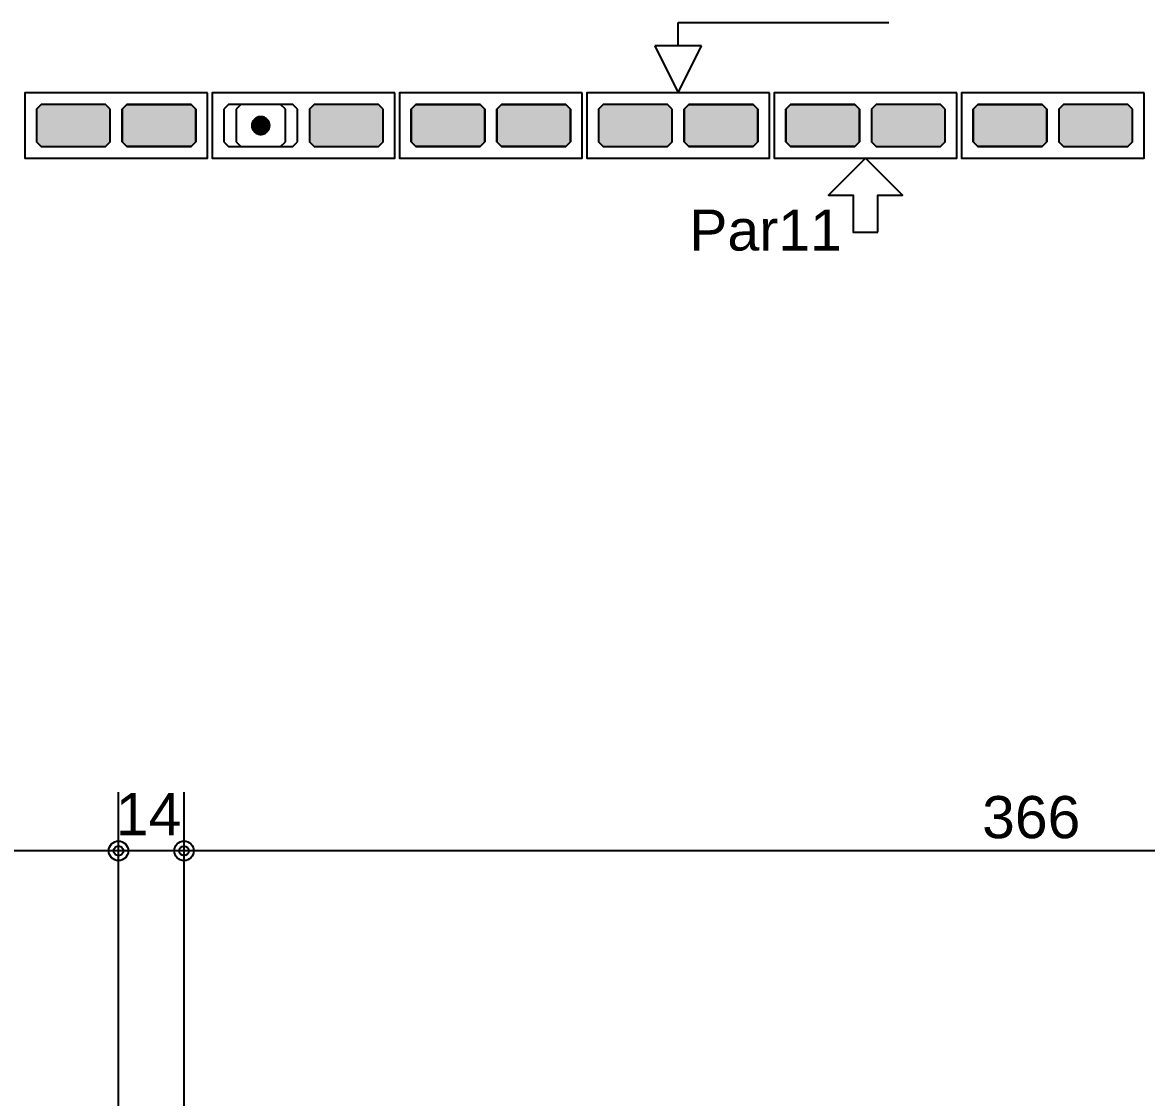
# Model space of a CAD drawing. Extents: x 0 to 119, y 0 to 84.
# Drawn here: x 19.224 to 24.024, y 48.417 to 53.007 of the extents above; entities that cross this region are included whole.
import ezdxf

# ---------------------------------------------------------------- set-up
doc = ezdxf.new("R2010")
doc.units = 0
doc.header["$MEASUREMENT"] = 0
doc.linetypes.add('ESTILO_TQS_0005', pattern=[0.4, 0.3, -0.1])
for name, color, linetype in [('20', 1, 'CONTINUOUS'), ('27', 250, 'CONTINUOUS'), ('3', 7, 'CONTINUOUS'), ('35', 255, 'CONTINUOUS'), ('9', 8, 'CONTINUOUS')]:
    doc.layers.add(name, color=color, linetype=linetype)
doc.styles.add('TQS_ARIAL', font='arial.ttf')

msp = doc.modelspace()

# ---------------------------------------------------------------- linework, layer by layer
at = {"layer": '20', "color": 1, "linetype": 'Continuous'}
for p, q in [((22.02366, 52.90668), (22.02366, 53.00668)), ((22.02366, 53.00668), (22.92366, 53.00668)), ((22.12366, 52.90668), (21.92366, 52.90668)), ((21.92366, 52.90668), (22.02366, 52.70668)), ((22.02366, 52.70668), (22.12366, 52.90668))]:
    msp.add_line(p, q, dxfattribs=at)
at = {"layer": '27', "color": 250, "linetype": 'ESTILO_TQS_0005'}
for points in [[(19.59866, 52.63668), (19.57866, 52.65668), (19.30366, 52.65668), (19.28366, 52.63668), (19.28366, 52.49668), (19.30366, 52.47668), (19.57866, 52.47668), (19.59866, 52.49668), (19.59866, 52.63668)], [(19.96366, 52.63668), (19.94366, 52.65668), (19.66866, 52.65668), (19.64866, 52.63668), (19.64866, 52.49668), (19.66866, 52.47668), (19.94366, 52.47668), (19.96366, 52.49668), (19.96366, 52.63668)], [(20.39866, 52.63668), (20.37866, 52.65668), (20.10366, 52.65668), (20.08366, 52.63668), (20.08366, 52.49668), (20.10366, 52.47668), (20.37866, 52.47668), (20.39866, 52.49668), (20.39866, 52.63668)], [(20.76366, 52.63668), (20.74366, 52.65668), (20.46866, 52.65668), (20.44866, 52.63668), (20.44866, 52.49668), (20.46866, 52.47668), (20.74366, 52.47668), (20.76366, 52.49668), (20.76366, 52.63668)], [(21.19866, 52.63668), (21.17866, 52.65668), (20.90366, 52.65668), (20.88366, 52.63668), (20.88366, 52.49668), (20.90366, 52.47668), (21.17866, 52.47668), (21.19866, 52.49668), (21.19866, 52.63668)], [(21.56366, 52.63668), (21.54366, 52.65668), (21.26866, 52.65668), (21.24866, 52.63668), (21.24866, 52.49668), (21.26866, 52.47668), (21.54366, 52.47668), (21.56366, 52.49668), (21.56366, 52.63668)], [(21.99866, 52.63668), (21.97866, 52.65668), (21.70366, 52.65668), (21.68366, 52.63668), (21.68366, 52.49668), (21.70366, 52.47668), (21.97866, 52.47668), (21.99866, 52.49668), (21.99866, 52.63668)], [(22.36366, 52.63668), (22.34366, 52.65668), (22.06866, 52.65668), (22.04866, 52.63668), (22.04866, 52.49668), (22.06866, 52.47668), (22.34366, 52.47668), (22.36366, 52.49668), (22.36366, 52.63668)], [(22.79866, 52.63668), (22.77866, 52.65668), (22.50366, 52.65668), (22.48366, 52.63668), (22.48366, 52.49668), (22.50366, 52.47668), (22.77866, 52.47668), (22.79866, 52.49668), (22.79866, 52.63668)], [(23.16366, 52.63668), (23.14366, 52.65668), (22.86866, 52.65668), (22.84866, 52.63668), (22.84866, 52.49668), (22.86866, 52.47668), (23.14366, 52.47668), (23.16366, 52.49668), (23.16366, 52.63668)], [(23.59866, 52.63668), (23.57866, 52.65668), (23.30366, 52.65668), (23.28366, 52.63668), (23.28366, 52.49668), (23.30366, 52.47668), (23.57866, 52.47668), (23.59866, 52.49668), (23.59866, 52.63668)], [(23.96366, 52.63668), (23.94366, 52.65668), (23.66866, 52.65668), (23.64866, 52.63668), (23.64866, 52.49668), (23.66866, 52.47668), (23.94366, 52.47668), (23.96366, 52.49668), (23.96366, 52.63668)]]:
    msp.add_lwpolyline(points, dxfattribs=at)
at = {"layer": '3', "color": 7, "linetype": 'Continuous'}
for p, q in [((20.15616, 52.65668), (20.13616, 52.63668)), ((20.32616, 52.65668), (20.15616, 52.65668)), ((20.34616, 52.63668), (20.32616, 52.65668)), ((20.13616, 52.63668), (20.13616, 52.49668)), ((20.34616, 52.49668), (20.34616, 52.63668)), ((20.13616, 52.49668), (20.15616, 52.47668)), ((20.15616, 52.47668), (20.32616, 52.47668)), ((20.32616, 52.47668), (20.34616, 52.49668))]:
    msp.add_line(p, q, dxfattribs=at)
for points in [[(20.01366, 52.70668), (19.23366, 52.70668), (19.23366, 52.42668), (20.01366, 52.42668), (20.01366, 52.70668)], [(20.81366, 52.70668), (20.03366, 52.70668), (20.03366, 52.42668), (20.81366, 52.42668), (20.81366, 52.70668)], [(21.61366, 52.70668), (20.83366, 52.70668), (20.83366, 52.42668), (21.61366, 52.42668), (21.61366, 52.70668)], [(22.41366, 52.70668), (21.63366, 52.70668), (21.63366, 52.42668), (22.41366, 52.42668), (22.41366, 52.70668)], [(23.21366, 52.70668), (22.43366, 52.70668), (22.43366, 52.42668), (23.21366, 52.42668), (23.21366, 52.70668)], [(24.01366, 52.70668), (23.23366, 52.70668), (23.23366, 52.42668), (24.01366, 52.42668), (24.01366, 52.70668)], [(20.24176, 52.56668), (20.241757, 52.566619), (20.241748, 52.566559), (20.241732, 52.5665), (20.241711, 52.566443), (20.241685, 52.566389), (20.241652, 52.566337), (20.241615, 52.566289), (20.241573, 52.566245), (20.241527, 52.566206), (20.241477, 52.566171), (20.241424, 52.566141), (20.241368, 52.566117), (20.24131, 52.566099), (20.241251, 52.566087), (20.24119, 52.566081), (20.24113, 52.566081), (20.241069, 52.566087), (20.24101, 52.566099), (20.240952, 52.566117), (20.240896, 52.566141), (20.240843, 52.566171), (20.240793, 52.566206), (20.240747, 52.566245), (20.240705, 52.566289), (20.240668, 52.566337), (20.240635, 52.566389), (20.240609, 52.566443), (20.240588, 52.5665), (20.240572, 52.566559), (20.240563, 52.566619), (20.24056, 52.56668), (20.27896, 52.56668), (20.278766, 52.570504), (20.278186, 52.574289), (20.277226, 52.577996), (20.275897, 52.581587), (20.27421, 52.585024), (20.272185, 52.588274), (20.269841, 52.591302), (20.267203, 52.594077), (20.264298, 52.596571), (20.261155, 52.598759), (20.257807, 52.600617), (20.254288, 52.602127), (20.250635, 52.603273), (20.246884, 52.604044), (20.243075, 52.604431), (20.239245, 52.604431), (20.235436, 52.604044), (20.231685, 52.603273), (20.228032, 52.602127), (20.224513, 52.600617), (20.221165, 52.598759), (20.218022, 52.596571), (20.215117, 52.594077), (20.212479, 52.591302), (20.210135, 52.588274), (20.20811, 52.585024), (20.206423, 52.581587), (20.205094, 52.577996), (20.204134, 52.574289), (20.203554, 52.570504), (20.20336, 52.56668), (20.24176, 52.56668)], [(20.24056, 52.56668), (20.240563, 52.566741), (20.240572, 52.566801), (20.240588, 52.56686), (20.240609, 52.566917), (20.240635, 52.566971), (20.240668, 52.567023), (20.240705, 52.567071), (20.240747, 52.567115), (20.240793, 52.567154), (20.240843, 52.567189), (20.240896, 52.567219), (20.240952, 52.567243), (20.24101, 52.567261), (20.241069, 52.567273), (20.24113, 52.567279), (20.24119, 52.567279), (20.241251, 52.567273), (20.24131, 52.567261), (20.241368, 52.567243), (20.241424, 52.567219), (20.241477, 52.567189), (20.241527, 52.567154), (20.241573, 52.567115), (20.241615, 52.567071), (20.241652, 52.567023), (20.241685, 52.566971), (20.241711, 52.566917), (20.241732, 52.56686), (20.241748, 52.566801), (20.241757, 52.566741), (20.24176, 52.56668), (20.20336, 52.56668), (20.203554, 52.562856), (20.204134, 52.559071), (20.205094, 52.555364), (20.206423, 52.551773), (20.20811, 52.548336), (20.210135, 52.545086), (20.212479, 52.542058), (20.215117, 52.539283), (20.218022, 52.536789), (20.221165, 52.534601), (20.224513, 52.532743), (20.228032, 52.531233), (20.231685, 52.530087), (20.235436, 52.529316), (20.239245, 52.528929), (20.243075, 52.528929), (20.246884, 52.529316), (20.250635, 52.530087), (20.254288, 52.531233), (20.257807, 52.532743), (20.261155, 52.534601), (20.264298, 52.536789), (20.267203, 52.539283), (20.269841, 52.542058), (20.272185, 52.545086), (20.27421, 52.548336), (20.275897, 52.551773), (20.277226, 52.555364), (20.278186, 52.559071), (20.278766, 52.562856), (20.27896, 52.56668), (20.24056, 52.56668)], [(22.876318, 52.110733), (22.876318, 52.268706), (22.981634, 52.268706), (22.82366, 52.42668), (22.665686, 52.268706), (22.771002, 52.268706), (22.771002, 52.110733), (22.876318, 52.110733)]]:
    msp.add_lwpolyline(points, dxfattribs=at)
msp.add_circle((20.24116, 52.56668), 0.0372, dxfattribs=at)
for points in [[(20.24176, 52.56668), (20.203554, 52.570504), (20.20336, 52.56668)], [(20.24056, 52.56668), (20.20336, 52.56668), (20.203554, 52.562856)], [(20.24176, 52.56668), (20.204134, 52.574289), (20.203554, 52.570504)], [(20.24056, 52.56668), (20.203554, 52.562856), (20.204134, 52.559071)], [(20.24176, 52.56668), (20.205094, 52.577996), (20.204134, 52.574289)], [(20.24056, 52.56668), (20.204134, 52.559071), (20.205094, 52.555364)], [(20.24176, 52.56668), (20.206423, 52.581587), (20.205094, 52.577996)], [(20.24056, 52.56668), (20.205094, 52.555364), (20.206423, 52.551773)], [(20.24176, 52.56668), (20.20811, 52.585024), (20.206423, 52.581587)], [(20.24056, 52.56668), (20.206423, 52.551773), (20.20811, 52.548336)], [(20.24176, 52.56668), (20.210135, 52.588274), (20.20811, 52.585024)], [(20.24056, 52.56668), (20.20811, 52.548336), (20.210135, 52.545086)], [(20.24176, 52.56668), (20.212479, 52.591302), (20.210135, 52.588274)], [(20.24056, 52.56668), (20.210135, 52.545086), (20.212479, 52.542058)], [(20.24176, 52.56668), (20.215117, 52.594077), (20.212479, 52.591302)], [(20.24056, 52.56668), (20.212479, 52.542058), (20.215117, 52.539283)], [(20.24176, 52.56668), (20.218022, 52.596571), (20.215117, 52.594077)], [(20.24056, 52.56668), (20.215117, 52.539283), (20.218022, 52.536789)], [(20.24176, 52.56668), (20.221165, 52.598759), (20.218022, 52.596571)], [(20.24056, 52.56668), (20.218022, 52.536789), (20.221165, 52.534601)], [(20.24176, 52.56668), (20.224513, 52.600617), (20.221165, 52.598759)], [(20.24056, 52.56668), (20.221165, 52.534601), (20.224513, 52.532743)], [(20.24176, 52.56668), (20.228032, 52.602127), (20.224513, 52.600617)], [(20.24056, 52.56668), (20.224513, 52.532743), (20.228032, 52.531233)], [(20.24176, 52.56668), (20.231685, 52.603273), (20.228032, 52.602127)], [(20.24056, 52.56668), (20.228032, 52.531233), (20.231685, 52.530087)], [(20.24176, 52.56668), (20.235436, 52.604044), (20.231685, 52.603273)], [(20.24056, 52.56668), (20.231685, 52.530087), (20.235436, 52.529316)], [(20.24176, 52.56668), (20.239245, 52.604431), (20.235436, 52.604044)], [(20.24056, 52.56668), (20.235436, 52.529316), (20.239245, 52.528929)], [(20.24176, 52.56668), (20.243075, 52.604431), (20.239245, 52.604431)], [(20.24056, 52.56668), (20.239245, 52.528929), (20.243075, 52.528929)], [(20.240793, 52.567154), (20.240588, 52.56686), (20.24056, 52.56668)], [(20.240793, 52.567154), (20.24056, 52.56668), (20.24056, 52.56668)], [(20.240793, 52.567154), (20.24056, 52.56668), (20.24056, 52.56668)], [(20.240793, 52.567154), (20.24056, 52.56668), (20.24056, 52.56668)], [(20.240793, 52.567154), (20.24056, 52.56668), (20.24056, 52.56668)], [(20.240793, 52.567154), (20.24056, 52.56668), (20.24056, 52.56668)], [(20.240793, 52.567154), (20.24056, 52.56668), (20.24056, 52.56668)], [(20.240793, 52.567154), (20.24056, 52.56668), (20.24056, 52.56668)], [(20.240793, 52.567154), (20.24056, 52.56668), (20.24056, 52.56668)], [(20.240793, 52.567154), (20.24056, 52.56668), (20.24056, 52.56668)], [(20.240793, 52.567154), (20.24056, 52.56668), (20.24056, 52.56668)], [(20.240793, 52.567154), (20.24056, 52.56668), (20.24056, 52.56668)], [(20.240793, 52.567154), (20.24056, 52.56668), (20.24056, 52.56668)], [(20.240793, 52.567154), (20.24056, 52.56668), (20.24056, 52.56668)], [(20.240793, 52.567154), (20.24056, 52.56668), (20.24056, 52.56668)], [(20.240793, 52.567154), (20.24056, 52.56668), (20.24056, 52.56668)], [(20.240793, 52.567154), (20.24056, 52.56668), (20.24056, 52.56668)], [(20.240793, 52.567154), (20.24056, 52.56668), (20.24056, 52.56668)], [(20.240793, 52.567154), (20.24056, 52.56668), (20.24056, 52.56668)], [(20.240793, 52.567154), (20.24056, 52.56668), (20.24056, 52.56668)], [(20.240793, 52.567154), (20.24056, 52.56668), (20.24056, 52.56668)], [(20.240793, 52.567154), (20.24056, 52.56668), (20.24056, 52.56668)], [(20.240793, 52.567154), (20.24056, 52.56668), (20.24056, 52.56668)], [(20.24056, 52.56668), (20.243075, 52.528929), (20.27896, 52.56668)], [(20.240793, 52.567154), (20.240635, 52.566971), (20.240588, 52.56686)], [(20.240793, 52.567154), (20.240668, 52.567023), (20.240635, 52.566971)], [(20.240793, 52.567154), (20.240705, 52.567071), (20.240668, 52.567023)], [(20.240793, 52.567154), (20.240747, 52.567115), (20.240705, 52.567071)], [(20.240793, 52.567154), (20.240793, 52.567154), (20.240747, 52.567115)], [(20.240793, 52.567154), (20.240747, 52.567115), (20.240747, 52.567115)], [(20.240793, 52.567154), (20.240793, 52.567154), (20.240793, 52.567154)], [(20.24176, 52.56668), (20.241527, 52.566206), (20.241527, 52.566206)], [(20.24176, 52.56668), (20.241527, 52.566206), (20.241527, 52.566206)], [(20.24176, 52.56668), (20.241527, 52.566206), (20.241573, 52.566245)], [(20.24176, 52.56668), (20.241573, 52.566245), (20.241573, 52.566245)], [(20.24176, 52.56668), (20.241573, 52.566245), (20.241615, 52.566289)], [(20.24176, 52.56668), (20.241615, 52.566289), (20.241652, 52.566337)], [(20.24176, 52.56668), (20.241652, 52.566337), (20.241685, 52.566389)], [(20.24176, 52.56668), (20.241685, 52.566389), (20.241732, 52.5665)], [(20.24176, 52.56668), (20.241732, 52.5665), (20.24176, 52.56668)], [(20.27896, 52.56668), (20.243075, 52.604431), (20.24176, 52.56668)], [(20.24176, 52.56668), (20.24176, 52.56668), (20.24176, 52.56668)], [(20.24176, 52.56668), (20.24176, 52.56668), (20.24176, 52.56668)], [(20.24176, 52.56668), (20.24176, 52.56668), (20.24176, 52.56668)], [(20.24176, 52.56668), (20.24176, 52.56668), (20.24176, 52.56668)], [(20.24176, 52.56668), (20.24176, 52.56668), (20.24176, 52.56668)], [(20.24176, 52.56668), (20.24176, 52.56668), (20.24176, 52.56668)], [(20.24176, 52.56668), (20.24176, 52.56668), (20.24176, 52.56668)], [(20.24176, 52.56668), (20.24176, 52.56668), (20.24176, 52.56668)], [(20.24176, 52.56668), (20.24176, 52.56668), (20.24176, 52.56668)], [(20.24176, 52.56668), (20.24176, 52.56668), (20.24176, 52.56668)], [(20.24176, 52.56668), (20.24176, 52.56668), (20.24176, 52.56668)], [(20.24176, 52.56668), (20.24176, 52.56668), (20.24176, 52.56668)], [(20.24176, 52.56668), (20.24176, 52.56668), (20.24176, 52.56668)], [(20.24176, 52.56668), (20.24176, 52.56668), (20.24176, 52.56668)], [(20.24176, 52.56668), (20.24176, 52.56668), (20.24176, 52.56668)], [(20.24176, 52.56668), (20.24176, 52.56668), (20.24176, 52.56668)], [(20.24176, 52.56668), (20.24176, 52.56668), (20.24176, 52.56668)], [(20.24176, 52.56668), (20.24176, 52.56668), (20.24176, 52.56668)], [(20.24176, 52.56668), (20.24176, 52.56668), (20.24176, 52.56668)], [(20.24176, 52.56668), (20.24176, 52.56668), (20.24176, 52.56668)], [(20.24176, 52.56668), (20.24176, 52.56668), (20.24176, 52.56668)], [(20.27896, 52.56668), (20.246884, 52.604044), (20.243075, 52.604431)], [(20.27896, 52.56668), (20.243075, 52.528929), (20.246884, 52.529316)], [(20.27896, 52.56668), (20.250635, 52.603273), (20.246884, 52.604044)], [(20.27896, 52.56668), (20.246884, 52.529316), (20.250635, 52.530087)], [(20.27896, 52.56668), (20.254288, 52.602127), (20.250635, 52.603273)], [(20.27896, 52.56668), (20.250635, 52.530087), (20.254288, 52.531233)], [(20.27896, 52.56668), (20.257807, 52.600617), (20.254288, 52.602127)], [(20.27896, 52.56668), (20.254288, 52.531233), (20.257807, 52.532743)], [(20.27896, 52.56668), (20.261155, 52.598759), (20.257807, 52.600617)], [(20.27896, 52.56668), (20.257807, 52.532743), (20.261155, 52.534601)], [(20.27896, 52.56668), (20.264298, 52.596571), (20.261155, 52.598759)], [(20.27896, 52.56668), (20.261155, 52.534601), (20.264298, 52.536789)], [(20.27896, 52.56668), (20.267203, 52.594077), (20.264298, 52.596571)], [(20.27896, 52.56668), (20.264298, 52.536789), (20.267203, 52.539283)], [(20.27896, 52.56668), (20.269841, 52.591302), (20.267203, 52.594077)], [(20.27896, 52.56668), (20.267203, 52.539283), (20.269841, 52.542058)], [(20.27896, 52.56668), (20.272185, 52.588274), (20.269841, 52.591302)], [(20.27896, 52.56668), (20.269841, 52.542058), (20.272185, 52.545086)], [(20.27896, 52.56668), (20.27421, 52.585024), (20.272185, 52.588274)], [(20.27896, 52.56668), (20.272185, 52.545086), (20.27421, 52.548336)], [(20.27896, 52.56668), (20.275897, 52.581587), (20.27421, 52.585024)], [(20.27896, 52.56668), (20.27421, 52.548336), (20.275897, 52.551773)], [(20.27896, 52.56668), (20.277226, 52.577996), (20.275897, 52.581587)], [(20.27896, 52.56668), (20.275897, 52.551773), (20.277226, 52.555364)], [(20.27896, 52.56668), (20.278186, 52.574289), (20.277226, 52.577996)], [(20.27896, 52.56668), (20.277226, 52.555364), (20.278186, 52.559071)], [(20.27896, 52.56668), (20.278766, 52.570504), (20.278186, 52.574289)], [(20.27896, 52.56668), (20.278186, 52.559071), (20.278766, 52.562856)]]:
    msp.add_solid(points, dxfattribs=at)
at = {"layer": '35', "color": 255, "linetype": 'Continuous'}
for p, q in [((19.63366, 47.55668), (19.63366, 49.719871)), ((19.63366, 47.55668), (19.63366, 49.719871)), ((19.91366, 47.85668), (19.91366, 49.719871)), ((19.91366, 47.85668), (19.91366, 49.719871)), ((19.63366, 49.469871), (17.81366, 49.469871)), ((19.91366, 49.469871), (19.63366, 49.469871)), ((27.23366, 49.469871), (19.91366, 49.469871))]:
    msp.add_line(p, q, dxfattribs=at)
for centre, radius in [((19.63366, 49.469871), 0.041625), ((19.63366, 49.469871), 0.041625), ((19.63366, 49.469871), 0.02075), ((19.63366, 49.469871), 0.02075), ((19.91366, 49.469871), 0.041625), ((19.91366, 49.469871), 0.041625), ((19.91366, 49.469871), 0.02075), ((19.91366, 49.469871), 0.02075)]:
    msp.add_circle(centre, radius, dxfattribs=at)
at = {"layer": '9', "color": 8, "linetype": 'Continuous'}
for points in [[(19.59866, 52.63668), (19.57866, 52.65668), (19.30366, 52.65668), (19.28366, 52.63668), (19.28366, 52.49668), (19.30366, 52.47668), (19.57866, 52.47668), (19.59866, 52.49668), (19.59866, 52.63668)], [(19.64866, 52.63668), (19.66866, 52.65668), (19.94366, 52.65668), (19.96366, 52.63668), (19.96366, 52.49668), (19.94366, 52.47668), (19.66866, 52.47668), (19.64866, 52.49668), (19.64866, 52.63668)], [(20.76366, 52.63668), (20.74366, 52.65668), (20.46866, 52.65668), (20.44866, 52.63668), (20.44866, 52.49668), (20.46866, 52.47668), (20.74366, 52.47668), (20.76366, 52.49668), (20.76366, 52.63668)], [(20.88366, 52.63668), (20.90366, 52.65668), (21.17866, 52.65668), (21.19866, 52.63668), (21.19866, 52.49668), (21.17866, 52.47668), (20.90366, 52.47668), (20.88366, 52.49668), (20.88366, 52.63668)], [(21.24866, 52.63668), (21.26866, 52.65668), (21.54366, 52.65668), (21.56366, 52.63668), (21.56366, 52.49668), (21.54366, 52.47668), (21.26866, 52.47668), (21.24866, 52.49668), (21.24866, 52.63668)], [(21.99866, 52.63668), (21.97866, 52.65668), (21.70366, 52.65668), (21.68366, 52.63668), (21.68366, 52.49668), (21.70366, 52.47668), (21.97866, 52.47668), (21.99866, 52.49668), (21.99866, 52.63668)], [(22.04866, 52.63668), (22.06866, 52.65668), (22.34366, 52.65668), (22.36366, 52.63668), (22.36366, 52.49668), (22.34366, 52.47668), (22.06866, 52.47668), (22.04866, 52.49668), (22.04866, 52.63668)], [(22.48366, 52.63668), (22.50366, 52.65668), (22.77866, 52.65668), (22.79866, 52.63668), (22.79866, 52.49668), (22.77866, 52.47668), (22.50366, 52.47668), (22.48366, 52.49668), (22.48366, 52.63668)], [(23.16366, 52.63668), (23.14366, 52.65668), (22.86866, 52.65668), (22.84866, 52.63668), (22.84866, 52.49668), (22.86866, 52.47668), (23.14366, 52.47668), (23.16366, 52.49668), (23.16366, 52.63668)], [(23.28366, 52.63668), (23.30366, 52.65668), (23.57866, 52.65668), (23.59866, 52.63668), (23.59866, 52.49668), (23.57866, 52.47668), (23.30366, 52.47668), (23.28366, 52.49668), (23.28366, 52.63668)], [(23.96366, 52.63668), (23.94366, 52.65668), (23.66866, 52.65668), (23.64866, 52.63668), (23.64866, 52.49668), (23.66866, 52.47668), (23.94366, 52.47668), (23.96366, 52.49668), (23.96366, 52.63668)]]:
    msp.add_lwpolyline(points, dxfattribs=at)
for points in [[(19.59866, 52.63668), (19.30366, 52.65668), (19.28366, 52.63668)], [(19.59866, 52.63668), (19.57866, 52.65668), (19.30366, 52.65668)], [(19.64866, 52.63668), (19.66866, 52.65668), (19.94366, 52.65668)], [(19.64866, 52.63668), (19.94366, 52.65668), (19.96366, 52.63668)], [(20.76366, 52.63668), (20.46866, 52.65668), (20.44866, 52.63668)], [(20.76366, 52.63668), (20.74366, 52.65668), (20.46866, 52.65668)], [(20.88366, 52.63668), (20.90366, 52.65668), (21.17866, 52.65668)], [(20.88366, 52.63668), (21.17866, 52.65668), (21.19866, 52.63668)], [(21.24866, 52.63668), (21.26866, 52.65668), (21.54366, 52.65668)], [(21.24866, 52.63668), (21.54366, 52.65668), (21.56366, 52.63668)], [(21.99866, 52.63668), (21.70366, 52.65668), (21.68366, 52.63668)], [(21.99866, 52.63668), (21.97866, 52.65668), (21.70366, 52.65668)], [(22.04866, 52.63668), (22.06866, 52.65668), (22.34366, 52.65668)], [(22.04866, 52.63668), (22.34366, 52.65668), (22.36366, 52.63668)], [(22.48366, 52.63668), (22.50366, 52.65668), (22.77866, 52.65668)], [(22.48366, 52.63668), (22.77866, 52.65668), (22.79866, 52.63668)], [(23.16366, 52.63668), (22.86866, 52.65668), (22.84866, 52.63668)], [(23.16366, 52.63668), (23.14366, 52.65668), (22.86866, 52.65668)], [(23.28366, 52.63668), (23.30366, 52.65668), (23.57866, 52.65668)], [(23.28366, 52.63668), (23.57866, 52.65668), (23.59866, 52.63668)], [(23.96366, 52.63668), (23.66866, 52.65668), (23.64866, 52.63668)], [(23.96366, 52.63668), (23.94366, 52.65668), (23.66866, 52.65668)], [(19.59866, 52.63668), (19.28366, 52.63668), (19.28366, 52.49668)], [(19.59866, 52.63668), (19.28366, 52.49668), (19.30366, 52.47668)], [(19.59866, 52.63668), (19.30366, 52.47668), (19.57866, 52.47668)], [(19.59866, 52.63668), (19.57866, 52.47668), (19.59866, 52.49668)], [(19.59866, 52.63668), (19.59866, 52.49668), (19.59866, 52.63668)], [(19.64866, 52.63668), (19.96366, 52.63668), (19.96366, 52.49668)], [(19.64866, 52.63668), (19.96366, 52.49668), (19.94366, 52.47668)], [(19.64866, 52.63668), (19.94366, 52.47668), (19.66866, 52.47668)], [(19.64866, 52.63668), (19.66866, 52.47668), (19.64866, 52.49668)], [(19.64866, 52.63668), (19.64866, 52.49668), (19.64866, 52.63668)], [(20.76366, 52.63668), (20.44866, 52.63668), (20.44866, 52.49668)], [(20.76366, 52.63668), (20.44866, 52.49668), (20.46866, 52.47668)], [(20.76366, 52.63668), (20.46866, 52.47668), (20.74366, 52.47668)], [(20.76366, 52.63668), (20.74366, 52.47668), (20.76366, 52.49668)], [(20.76366, 52.63668), (20.76366, 52.49668), (20.76366, 52.63668)], [(20.88366, 52.63668), (21.19866, 52.63668), (21.19866, 52.49668)], [(20.88366, 52.63668), (21.19866, 52.49668), (21.17866, 52.47668)], [(20.88366, 52.63668), (21.17866, 52.47668), (20.90366, 52.47668)], [(20.88366, 52.63668), (20.90366, 52.47668), (20.88366, 52.49668)], [(20.88366, 52.63668), (20.88366, 52.49668), (20.88366, 52.63668)], [(21.24866, 52.63668), (21.56366, 52.63668), (21.56366, 52.49668)], [(21.24866, 52.63668), (21.56366, 52.49668), (21.54366, 52.47668)], [(21.24866, 52.63668), (21.54366, 52.47668), (21.26866, 52.47668)], [(21.24866, 52.63668), (21.26866, 52.47668), (21.24866, 52.49668)], [(21.24866, 52.63668), (21.24866, 52.49668), (21.24866, 52.63668)], [(21.99866, 52.63668), (21.68366, 52.63668), (21.68366, 52.49668)], [(21.99866, 52.63668), (21.68366, 52.49668), (21.70366, 52.47668)], [(21.99866, 52.63668), (21.70366, 52.47668), (21.97866, 52.47668)], [(21.99866, 52.63668), (21.97866, 52.47668), (21.99866, 52.49668)], [(21.99866, 52.63668), (21.99866, 52.49668), (21.99866, 52.63668)], [(22.04866, 52.63668), (22.36366, 52.63668), (22.36366, 52.49668)], [(22.04866, 52.63668), (22.36366, 52.49668), (22.34366, 52.47668)], [(22.04866, 52.63668), (22.34366, 52.47668), (22.06866, 52.47668)], [(22.04866, 52.63668), (22.06866, 52.47668), (22.04866, 52.49668)], [(22.04866, 52.63668), (22.04866, 52.49668), (22.04866, 52.63668)], [(22.48366, 52.63668), (22.79866, 52.63668), (22.79866, 52.49668)], [(22.48366, 52.63668), (22.79866, 52.49668), (22.77866, 52.47668)], [(22.48366, 52.63668), (22.77866, 52.47668), (22.50366, 52.47668)], [(22.48366, 52.63668), (22.50366, 52.47668), (22.48366, 52.49668)], [(22.48366, 52.63668), (22.48366, 52.49668), (22.48366, 52.63668)], [(23.16366, 52.63668), (22.84866, 52.63668), (22.84866, 52.49668)], [(23.16366, 52.63668), (22.84866, 52.49668), (22.86866, 52.47668)], [(23.16366, 52.63668), (22.86866, 52.47668), (23.14366, 52.47668)], [(23.16366, 52.63668), (23.14366, 52.47668), (23.16366, 52.49668)], [(23.16366, 52.63668), (23.16366, 52.49668), (23.16366, 52.63668)], [(23.28366, 52.63668), (23.59866, 52.63668), (23.59866, 52.49668)], [(23.28366, 52.63668), (23.59866, 52.49668), (23.57866, 52.47668)], [(23.28366, 52.63668), (23.57866, 52.47668), (23.30366, 52.47668)], [(23.28366, 52.63668), (23.30366, 52.47668), (23.28366, 52.49668)], [(23.28366, 52.63668), (23.28366, 52.49668), (23.28366, 52.63668)], [(23.96366, 52.63668), (23.64866, 52.63668), (23.64866, 52.49668)], [(23.96366, 52.63668), (23.64866, 52.49668), (23.66866, 52.47668)], [(23.96366, 52.63668), (23.66866, 52.47668), (23.94366, 52.47668)], [(23.96366, 52.63668), (23.94366, 52.47668), (23.96366, 52.49668)], [(23.96366, 52.63668), (23.96366, 52.49668), (23.96366, 52.63668)]]:
    msp.add_solid(points, dxfattribs=at)

# ---------------------------------------------------------------- texts
at = {"layer": '3', "color": 7, "linetype": 'Continuous', "style": 'TQS_ARIAL'}
msp.add_text('Par11', height=0.175, dxfattribs=at).set_placement((22.070798, 52.03293))
at = {"layer": '35', "color": 255, "linetype": 'Continuous', "style": 'TQS_ARIAL'}
for s, p in [('14', (19.621895, 49.536201)), ('366', (23.32166, 49.523871))]:
    msp.add_text(s, height=0.18, dxfattribs=at).set_placement(p)

doc.saveas('drawing.dxf')
